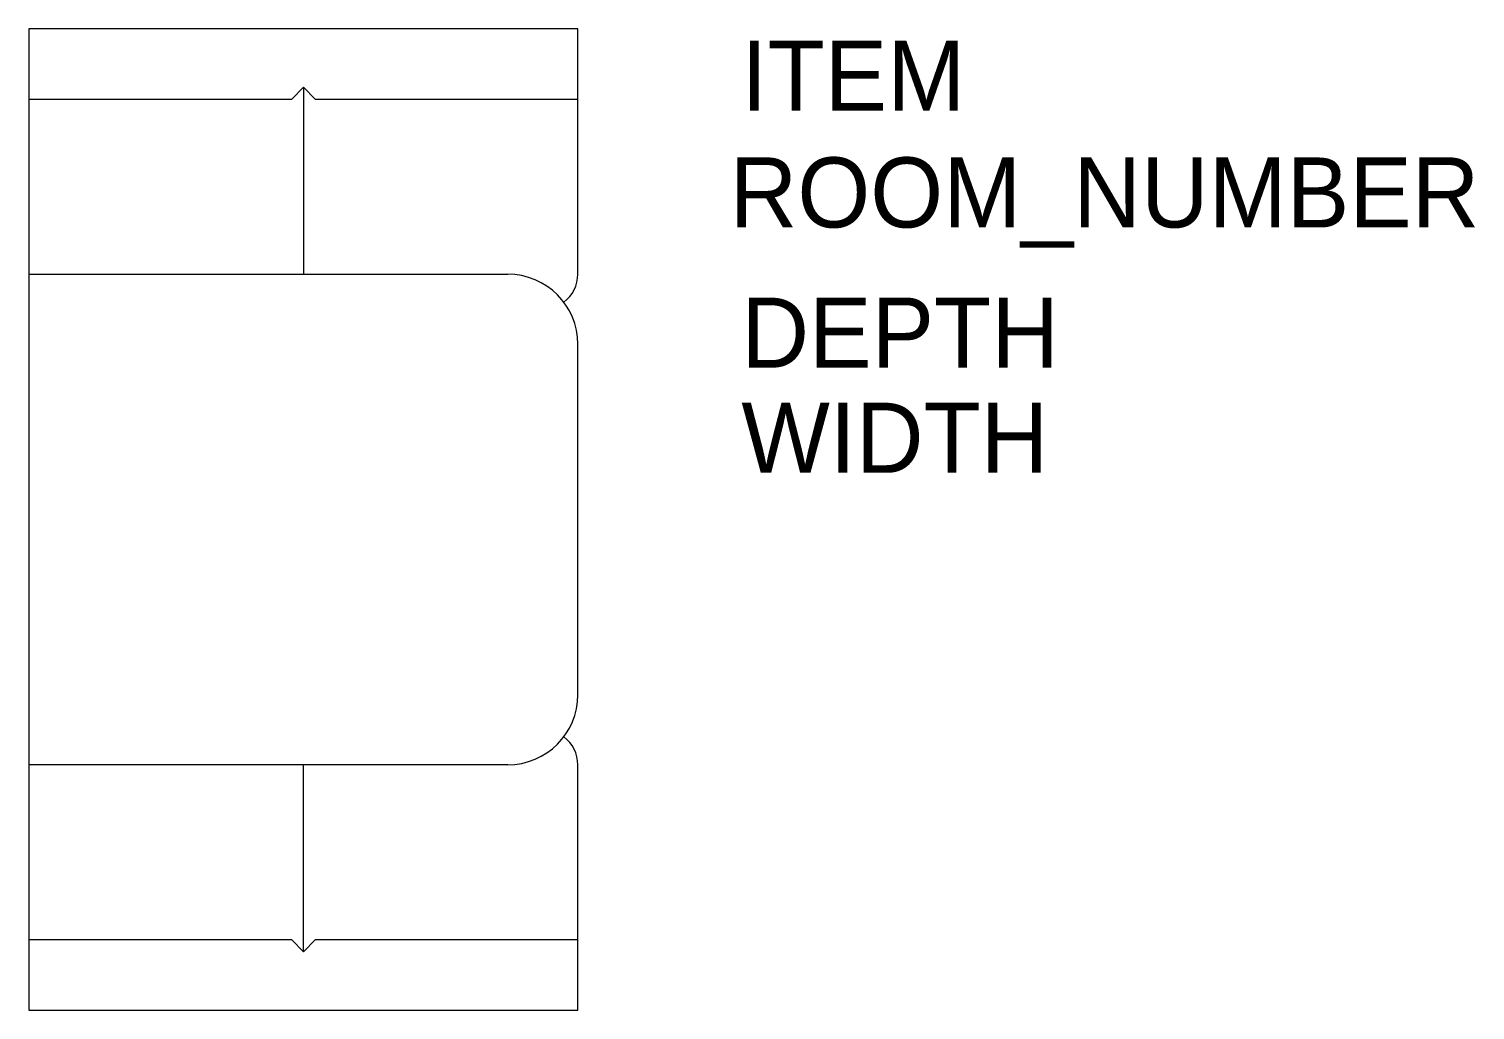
# Model space of a CAD drawing. Extents: x 0 to 3.14, y 0 to 2.13.
import ezdxf

# ---------------------------------------------------------------- set-up
doc = ezdxf.new("R2010")
doc.units = 0
doc.header["$LTSCALE"] = 40
doc.layers.get('0').update_dxf_attribs({"color": 1, "linetype": 'CONTINUOUS'})

msp = doc.modelspace()

# ---------------------------------------------------------------- linework, layer by layer
at = {"color": 0, "linetype": 'BYBLOCK'}
for p, q in [((0, 2.1336), (0, 0)), ((1.1938, 2.1336), (0, 2.1336)), ((1.1938, 1.6002), (1.1938, 2.1336)), ((0.5969, 2.0066), (0.5715, 1.9812)), ((0.6223, 1.9812), (0.5969, 2.0066)), ((0.5969, 2.0066), (0.5969, 1.6002)), ((0, 1.9812), (0.5715, 1.9812)), ((0.6223, 1.9812), (1.1938, 1.9812)), ((0, 1.6002), (1.0414, 1.6002)), ((1.1938, 0.6858), (1.1938, 1.4478)), ((1.0414, 0.5334), (0, 0.5334)), ((0.5969, 0.127), (0.5969, 0.5334)), ((1.1938, 0), (1.1938, 0.5334)), ((0.5715, 0.1524), (0, 0.1524)), ((0.5969, 0.127), (0.5715, 0.1524)), ((0.6223, 0.1524), (0.5969, 0.127)), ((1.1938, 0.1524), (0.6223, 0.1524)), ((0, 0), (1.1938, 0))]:
    msp.add_line(p, q, dxfattribs=at)
for centre, radius, start, end in [((1.0414, 1.4478), 0.1524, 0, 90), ((1.1176, 1.6002), 0.0762, 306.8699, 0), ((1.0414, 0.6858), 0.1524, 270, 0), ((1.1176, 0.5334), 0.0762, 0, 53.1301)]:
    msp.add_arc(centre, radius, start, end, dxfattribs=at)

# ---------------------------------------------------------------- texts
for tag, p, s, flags in [('ITEM', (1.5494, 1.9558), 'RESTAURANT BOOTH - 4 SEAT', 3), ('ROOM_NUMBER', (1.524, 1.7018), '', 1), ('DEPTH', (1.5494, 1.397), '47', 3), ('WIDTH', (1.5494, 1.1684), '84', 3)]:
    msp.add_attdef(tag, p, s, height=0.1524, dxfattribs=dict(at, flags=flags))

doc.saveas('drawing.dxf')
